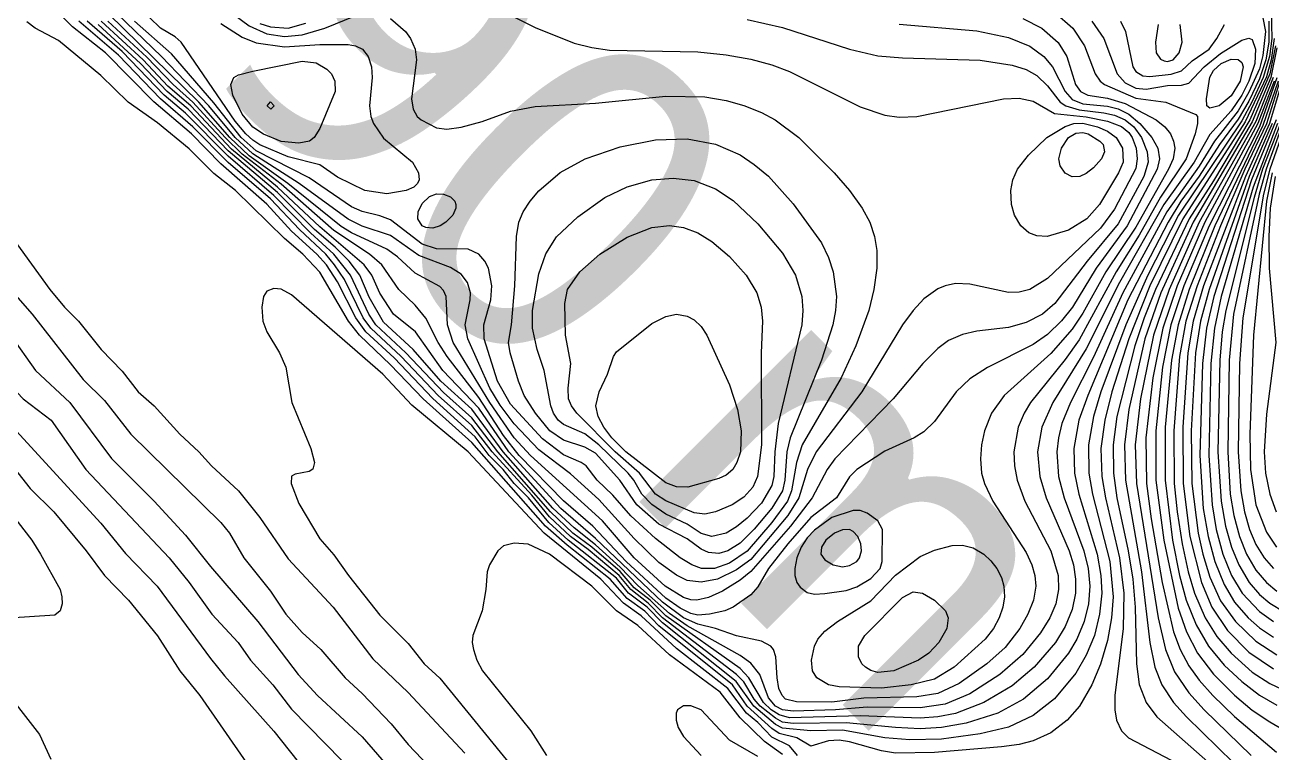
# Model space of a CAD drawing. Extents: x 474277 to 475042, y 254928 to 255625.
# Drawn here: x 474866.31 to 474893.38, y 255379.28 to 255395.08 of the extents above; entities that cross this region are included whole.
import ezdxf

# ---------------------------------------------------------------- set-up
doc = ezdxf.new("R2010")
doc.units = 0
doc.header["$MEASUREMENT"] = 0
doc.layers.add('BaseMapV2_DTM_export_MonNov09090547073261 — entities', color=1, linetype='CONTINUOUS')
doc.styles.get("Standard").update_dxf_attribs({"font": 'romans.shx'})

msp = doc.modelspace()

# ---------------------------------------------------------------- linework, layer by layer
at = {"layer": 'BaseMapV2_DTM_export_MonNov09090547073261 — entities', "color": 15, "linetype": 'Continuous', "true_color": 0xb7484b}
for points in [[(474893.316, 255395.17, 88.5), (474893.315, 255394.71, 88.5), (474893.247, 255394.327, 88.5), (474893.107, 255393.918, 88.5), (474892.877, 255393.433, 88.5), (474892.647, 255393.04, 88.5), (474892.239, 255392.486, 88.5), (474891.803, 255391.8, 88.5), (474891.399, 255391.26, 88.5), (474891.124, 255390.8, 88.5), (474890.254, 255389.113, 88.5), (474889.381, 255387.042, 88.5), (474889.19, 255386.506, 88.5), (474889.076, 255385.892, 88.5), (474889.092, 255385.356, 88.5), (474889.188, 255384.896, 88.5), (474889.585, 255383.592, 88.5), (474889.666, 255383.132, 88.5), (474889.684, 255382.749, 88.5), (474889.639, 255382.289, 88.5), (474889.525, 255381.829, 88.5), (474889.35, 255381.401, 88.5), (474889.12, 255381.014, 88.5), (474888.66, 255380.456, 88.5), (474888.2, 255380.091, 88.5), (474887.663, 255379.842, 88.5), (474887.049, 255379.693, 88.5), (474886.206, 255379.577, 88.5), (474885.516, 255379.562, 88.5), (474884.979, 255379.605, 88.5), (474884.059, 255379.774, 88.5), (474883.369, 255379.76, 88.5), (474882.756, 255379.815, 88.5), (474882.602, 255379.9, 88.5), (474882.134, 255380.295, 88.5), (474881.749, 255380.832, 88.5), (474880.149, 255382.102, 88.5), (474879.816, 255382.442, 88.5), (474879.409, 255382.749, 88.5), (474879.152, 255383.072, 88.5), (474878.1, 255383.899, 88.5), (474877.683, 255384.282, 88.5), (474877.238, 255384.819, 88.5), (474876.928, 255385.126, 88.5), (474876.689, 255385.432, 88.5), (474876.39, 255385.739, 88.5), (474876.085, 255386.14, 88.5), (474875.165, 255386.977, 88.5), (474874.321, 255387.854, 88.5), (474873.712, 255388.423, 88.5), (474873.489, 255388.729, 88.5), (474873.094, 255389.505, 88.5), (474872.852, 255389.88, 88.5), (474872.642, 255390.11, 88.5), (474872.098, 255390.609, 88.5), (474871.561, 255391.193, 88.5), (474870.564, 255392.071, 88.5), (474869.926, 255392.717, 88.5), (474869.107, 255393.418, 88.5), (474868.058, 255394.48, 88.5), (474867.344, 255395.04, 88.5), (474866.451, 255395.937, 88.5)], [(474875.701, 255395.884, 90.25), (474877.388, 255395.028, 90.25), (474878.232, 255394.687, 90.25), (474878.615, 255394.592, 90.25), (474878.998, 255394.539, 90.25), (474880.915, 255394.501, 90.25), (474881.529, 255394.439, 90.25), (474882.066, 255394.34, 90.25), (474882.526, 255394.215, 90.25), (474882.909, 255394.075, 90.25), (474884.442, 255393.31, 90.25), (474884.979, 255393.125, 90.25), (474885.286, 255393.084, 90.25), (474885.669, 255393.099, 90.25), (474887.555, 255393.483, 90.25), (474887.893, 255393.498, 90.25), (474888.2, 255393.43, 90.25), (474888.66, 255393.159, 90.25), (474889.35, 255393.092, 90.25), (474889.81, 255392.998, 90.25), (474890.117, 255392.879, 90.25), (474890.27, 255392.75, 90.25), (474890.347, 255392.64, 90.25), (474890.431, 255392.41, 90.25), (474890.458, 255392.18, 90.25), (474890.423, 255391.965, 90.25), (474889.963, 255391.083, 90.25), (474889.656, 255390.673, 90.25), (474888.506, 255389.577, 90.25), (474888.123, 255389.343, 90.25), (474887.893, 255389.285, 90.25), (474887.663, 255389.277, 90.25), (474886.819, 255389.456, 90.25), (474886.513, 255389.469, 90.25), (474886.283, 255389.423, 90.25), (474886.129, 255389.357, 90.25), (474885.823, 255389.136, 90.25), (474885.593, 255388.888, 90.25), (474885.36, 255388.576, 90.25), (474884.477, 255387.119, 90.25), (474883.486, 255385.816, 90.25), (474883.294, 255385.432, 90.25), (474883.106, 255384.819, 90.25), (474882.871, 255384.435, 90.25), (474882.066, 255383.481, 90.25), (474881.759, 255383.253, 90.25), (474881.346, 255383.055, 90.25)], [(474859.75, 255395.477, 88.75), (474860.38, 255394.633, 88.75), (474860.826, 255394.218, 88.75), (474861.199, 255393.79, 88.75), (474861.593, 255393.398, 88.75), (474862.013, 255393.023, 88.75), (474862.65, 255392.256, 88.75), (474863.127, 255391.829, 88.75), (474863.663, 255391.127, 88.75), (474864.507, 255390.247, 88.75), (474865.273, 255389.19, 88.75), (474865.994, 255388.346, 88.75), (474866.538, 255387.579, 88.75), (474867.282, 255386.889, 88.75), (474868.187, 255385.669, 88.75), (474869.116, 255384.742, 88.75), (474869.797, 255384.009, 88.75), (474870.334, 255383.325, 88.75), (474871.366, 255382.135, 88.75), (474872.237, 255380.985, 88.75), (474872.663, 255380.525, 88.75), (474873.631, 255379.632, 88.75), (474874.628, 255378.48, 88.75)], [(474870.617, 255395.477, 90.5), (474871.178, 255395.068, 90.5), (474871.561, 255394.893, 90.5), (474871.944, 255394.831, 90.5), (474872.328, 255394.869, 90.5), (474872.822, 255395.017, 90.5), (474873.478, 255395.279, 90.5)], [(474857.381, 255395.247, 89.5), (474858.984, 255393.713, 89.5), (474859.802, 255392.793, 89.5), (474860.937, 255391.413, 89.5), (474861.976, 255390.433, 89.5), (474863.203, 255389.002, 89.5), (474863.843, 255388.116, 89.5), (474864.241, 255387.656, 89.5), (474864.813, 255386.89, 89.5), (474865.916, 255385.662, 89.5), (474866.424, 255385.018, 89.5), (474866.937, 255384.512, 89.5), (474867.639, 255383.669, 89.5), (474868.034, 255383.131, 89.5), (474868.556, 255382.595, 89.5), (474869.184, 255381.819, 89.5), (474869.672, 255381.062, 89.5), (474870.105, 255380.525, 89.5), (474871.12, 255379.068, 89.5)], [(474858.066, 255395.339, 89.25), (474858.526, 255394.869, 89.25), (474859.729, 255393.79, 89.25), (474861.077, 255392.026, 89.25), (474861.693, 255391.413, 89.25), (474862.131, 255391.03, 89.25), (474862.743, 255390.306, 89.25), (474863.281, 255389.726, 89.25), (474864.353, 255388.32, 89.25), (474864.89, 255387.743, 89.25), (474865.475, 255386.966, 89.25), (474867.957, 255384.266, 89.25), (474868.494, 255383.606, 89.25), (474869.181, 255382.902, 89.25), (474870.334, 255381.329, 89.25), (474870.641, 255380.954, 89.25), (474871.714, 255379.751, 89.25), (474872.404, 255378.875, 89.25)], [(474859.016, 255395.247, 89), (474859.34, 255394.863, 89), (474860.213, 255394, 89), (474861.376, 255392.717, 89), (474862.019, 255391.95, 89), (474862.743, 255391.294, 89), (474863.45, 255390.416, 89), (474864.123, 255389.791, 89), (474864.354, 255389.496, 89), (474864.871, 255388.653, 89), (474865.35, 255388.066, 89), (474865.758, 255387.503, 89), (474866.272, 255386.966, 89), (474866.88, 255386.506, 89), (474867.633, 255385.432, 89), (474869.441, 255383.515, 89), (474869.875, 255382.979, 89), (474870.364, 255382.289, 89), (474870.936, 255381.675, 89), (474871.208, 255381.292, 89), (474871.692, 255380.755, 89), (474872.098, 255380.228, 89), (474873.554, 255378.741, 89)], [(474893.367, 255395.4, 88.25), (474893.378, 255394.787, 88.25), (474893.328, 255394.403, 88.25), (474893.191, 255393.943, 88.25), (474892.954, 255393.42, 88.25), (474892.724, 255393.003, 88.25), (474891.35, 255390.953, 88.25), (474890.686, 255389.649, 88.25), (474890.205, 255388.576, 88.25), (474889.667, 255387.119, 88.25), (474889.503, 255386.582, 88.25), (474889.397, 255385.969, 88.25), (474889.404, 255385.356, 88.25), (474889.484, 255384.896, 88.25), (474889.859, 255383.439, 88.25), (474889.932, 255382.672, 88.25), (474889.9, 255382.212, 88.25), (474889.81, 255381.722, 88.25), (474889.656, 255381.209, 88.25), (474889.471, 255380.755, 88.25), (474889.204, 255380.295, 88.25), (474888.934, 255379.988, 88.25), (474888.583, 255379.717, 88.25), (474888.2, 255379.541, 88.25), (474887.893, 255379.463, 88.25), (474887.51, 255379.413, 88.25), (474886.053, 255379.288, 88.25), (474885.209, 255379.274, 88.25), (474884.903, 255379.324, 88.25), (474884.212, 255379.52, 88.25), (474883.982, 255379.555, 88.25), (474883.752, 255379.539, 88.25), (474883.369, 255379.425, 88.25), (474883.067, 255379.605, 88.25), (474882.679, 255379.703, 88.25), (474882.526, 255379.807, 88.25), (474881.99, 255380.295, 88.25), (474881.67, 255380.755, 88.25), (474880.072, 255382.041, 88.25), (474879.765, 255382.358, 88.25), (474879.382, 255382.635, 88.25), (474879.015, 255383.055, 88.25), (474878.078, 255383.79, 88.25), (474877.609, 255384.205, 88.25), (474876.008, 255386.021, 88.25), (474874.954, 255386.966, 88.25), (474874.245, 255387.706, 88.25), (474873.572, 255388.346, 88.25), (474873.335, 255388.653, 88.25), (474872.711, 255389.715, 88.25), (474872.343, 255390.11, 88.25), (474871.944, 255390.447, 88.25), (474870.879, 255391.49, 88.25), (474870.411, 255391.858, 88.25), (474869.874, 255392.392, 88.25), (474869.184, 255392.961, 88.25), (474868.551, 255393.407, 88.25), (474867.957, 255393.988, 88.25), (474867.037, 255394.75, 88.25), (474866.53, 255395.017, 88.25), (474866.347, 255395.154, 88.25)], [(474893.184, 255395.236, 88.75), (474893.241, 255394.94, 88.75), (474893.184, 255394.424, 88.75), (474893.107, 255394.134, 88.75), (474892.877, 255393.622, 88.75), (474892.647, 255393.217, 88.75), (474892.136, 255392.563, 88.75), (474891.803, 255392.015, 88.75), (474891.101, 255391.03, 88.75), (474890.145, 255389.266, 88.75), (474889.503, 255387.873, 88.75), (474889.004, 255386.889, 88.75), (474888.821, 255386.429, 88.75), (474888.747, 255386.122, 88.75), (474888.712, 255385.816, 88.75), (474888.749, 255385.279, 88.75), (474888.871, 255384.819, 88.75), (474889.299, 255383.669, 88.75), (474889.389, 255383.285, 88.75), (474889.426, 255382.902, 88.75), (474889.399, 255382.519, 88.75), (474889.304, 255382.135, 88.75), (474889.142, 255381.752, 88.75), (474888.961, 255381.445, 88.75), (474888.506, 255380.888, 88.75), (474887.989, 255380.448, 88.75), (474887.433, 255380.146, 88.75), (474886.743, 255379.923, 88.75), (474886.206, 255379.829, 88.75), (474885.746, 255379.806, 88.75), (474885.209, 255379.828, 88.75), (474884.136, 255379.932, 88.75), (474882.986, 255379.916, 88.75), (474882.756, 255379.946, 88.75), (474882.602, 255380.033, 88.75), (474882.272, 255380.295, 88.75), (474882.142, 255380.448, 88.75), (474881.912, 255380.82, 88.75), (474881.759, 255380.98, 88.75), (474880.153, 255382.212, 88.75), (474879.842, 255382.53, 88.75), (474879.459, 255382.825, 88.75), (474879.211, 255383.132, 88.75), (474878.538, 255383.696, 88.75), (474878.15, 255383.975, 88.75), (474877.695, 255384.406, 88.75), (474877.312, 255384.877, 88.75), (474876.454, 255385.816, 88.75), (474876.008, 255386.387, 88.75), (474875.281, 255387.042, 88.75), (474874.474, 255387.886, 88.75), (474873.816, 255388.499, 88.75), (474873.652, 255388.729, 88.75), (474873.248, 255389.557, 88.75), (474873.032, 255389.88, 88.75), (474872.838, 255390.11, 88.75), (474872.266, 255390.646, 88.75), (474871.638, 255391.308, 88.75), (474870.717, 255392.101, 88.75), (474869.951, 255392.875, 88.75), (474869.249, 255393.483, 88.75), (474868.34, 255394.427, 88.75), (474867.477, 255395.17, 88.75)], [(474889.473, 255395.17, 89), (474889.733, 255394.787, 89), (474890.022, 255394.02, 89), (474890.193, 255393.829, 89), (474890.423, 255393.713, 89), (474890.653, 255393.691, 89), (474891.113, 255393.773, 89), (474891.42, 255393.775, 89), (474891.573, 255393.82, 89), (474891.908, 255394.173, 89), (474892.263, 255394.464, 89), (474892.724, 255394.751, 89), (474892.877, 255394.799, 89), (474892.954, 255394.768, 89), (474893.026, 255394.557, 89), (474893.011, 255394.25, 89), (474892.877, 255393.867, 89), (474892.724, 255393.561, 89), (474892.493, 255393.221, 89), (474892.033, 255392.709, 89), (474891.689, 255392.103, 89), (474891.033, 255391.183, 89), (474890.073, 255389.496, 89), (474889.35, 255388.051, 89), (474888.624, 255386.889, 89), (474888.388, 255386.352, 89), (474888.294, 255385.816, 89), (474888.338, 255385.279, 89), (474888.478, 255384.819, 89), (474888.979, 255383.669, 89), (474889.069, 255383.362, 89), (474889.118, 255383.055, 89), (474889.116, 255382.749, 89), (474889.043, 255382.391, 89), (474888.89, 255382.022, 89), (474888.679, 255381.675, 89), (474888.22, 255381.138, 89), (474887.74, 255380.738, 89), (474887.122, 255380.372, 89), (474886.513, 255380.139, 89), (474886.129, 255380.061, 89), (474885.746, 255380.036, 89), (474884.442, 255380.088, 89), (474882.909, 255380.044, 89), (474882.679, 255380.108, 89), (474882.507, 255380.218, 89), (474882.343, 255380.372, 89), (474882.023, 255380.908, 89), (474881.836, 255381.112, 89), (474880.225, 255382.259, 89), (474879.879, 255382.595, 89), (474879.535, 255382.867, 89), (474879.229, 255383.217, 89), (474878.615, 255383.747, 89), (474878.204, 255384.052, 89), (474877.721, 255384.512, 89), (474876.573, 255385.816, 89), (474876.008, 255386.555, 89), (474875.395, 255387.104, 89), (474874.58, 255387.963, 89), (474873.924, 255388.576, 89), (474873.772, 255388.806, 89), (474873.376, 255389.649, 89), (474873.011, 255390.11, 89), (474872.511, 255390.57, 89), (474871.714, 255391.383, 89), (474870.717, 255392.234, 89), (474869.797, 255393.166, 89), (474869.33, 255393.56, 89), (474868.417, 255394.506, 89), (474867.663, 255395.17, 89)], [(474888.66, 255395.365, 89.25), (474889.057, 255395.017, 89.25), (474889.308, 255394.633, 89.25), (474889.542, 255394.02, 89.25), (474889.65, 255393.867, 89.25), (474889.744, 255393.79, 89.25), (474890.423, 255393.492, 89.25), (474891.075, 255393.407, 89.25), (474891.727, 255393.142, 89.25), (474891.767, 255393.1, 89.25), (474891.765, 255392.947, 89.25), (474891.712, 255392.717, 89.25), (474891.516, 255392.18, 89.25), (474890.96, 255391.346, 89.25), (474890.5, 255390.518, 89.25), (474889.999, 255389.726, 89.25), (474889.196, 255388.251, 89.25), (474888.89, 255387.819, 89.25), (474888.136, 255386.889, 89.25), (474887.999, 255386.659, 89.25), (474887.87, 255386.352, 89.25), (474887.776, 255385.816, 89.25), (474887.789, 255385.509, 89.25), (474887.848, 255385.202, 89.25), (474888.019, 255384.742, 89.25), (474888.58, 255383.669, 89.25), (474888.738, 255383.132, 89.25), (474888.746, 255382.825, 89.25), (474888.686, 255382.519, 89.25), (474888.556, 255382.212, 89.25), (474888.353, 255381.884, 89.25), (474887.97, 255381.417, 89.25), (474887.474, 255380.985, 89.25), (474886.819, 255380.565, 89.25), (474886.283, 255380.339, 89.25), (474885.746, 255380.261, 89.25), (474884.596, 255380.275, 89.25), (474883.906, 255380.213, 89.25), (474882.986, 255380.184, 89.25), (474882.756, 255380.213, 89.25), (474882.602, 255380.295, 89.25), (474882.449, 255380.477, 89.25), (474882.26, 255380.985, 89.25), (474882.066, 255381.231, 89.25), (474881.836, 255381.397, 89.25), (474880.685, 255382.041, 89.25), (474880.302, 255382.307, 89.25), (474879.612, 255382.913, 89.25), (474879.229, 255383.314, 89.25), (474878.692, 255383.798, 89.25), (474878.232, 255384.164, 89.25), (474877.772, 255384.597, 89.25), (474876.691, 255385.816, 89.25), (474876.008, 255386.746, 89.25), (474875.336, 255387.349, 89.25), (474874.739, 255388.039, 89.25), (474874.091, 255388.635, 89.25), (474873.785, 255389.175, 89.25), (474873.582, 255389.649, 89.25), (474873.345, 255389.956, 89.25), (474873.041, 255390.263, 89.25), (474872.595, 255390.646, 89.25), (474871.791, 255391.444, 89.25), (474870.717, 255392.352, 89.25), (474869.852, 255393.253, 89.25), (474869.396, 255393.637, 89.25), (474868.819, 255394.25, 89.25), (474867.898, 255395.093, 89.25)], [(474887.97, 255395.228, 89.5), (474888.384, 255395.017, 89.5), (474888.736, 255394.706, 89.5), (474888.929, 255394.403, 89.5), (474889.114, 255393.79, 89.5), (474889.222, 255393.637, 89.5), (474889.386, 255393.56, 89.5), (474889.81, 255393.496, 89.5), (474890.193, 255393.379, 89.5), (474890.87, 255393.023, 89.5), (474891.057, 255392.87, 89.5), (474891.178, 255392.717, 89.5), (474891.246, 255392.563, 89.5), (474891.269, 255392.41, 89.5), (474891.233, 255392.18, 89.5), (474891.133, 255391.95, 89.5), (474890.423, 255390.697, 89.5), (474889.774, 255389.726, 89.5), (474889.273, 255388.827, 89.5), (474889.043, 255388.481, 89.5), (474888.583, 255387.949, 89.5), (474887.564, 255387.042, 89.5), (474887.294, 255386.659, 89.5), (474887.14, 255386.276, 89.5), (474887.073, 255385.969, 89.5), (474887.051, 255385.662, 89.5), (474887.076, 255385.356, 89.5), (474887.137, 255385.126, 89.5), (474887.322, 255384.742, 89.5), (474888.046, 255383.634, 89.5), (474888.17, 255383.362, 89.5), (474888.233, 255383.132, 89.5), (474888.252, 255382.902, 89.5), (474888.206, 255382.595, 89.5), (474888.083, 255382.289, 89.5), (474887.907, 255381.982, 89.5), (474887.586, 255381.572, 89.5), (474887.19, 255381.215, 89.5), (474886.589, 255380.784, 89.5), (474886.129, 255380.573, 89.5), (474885.669, 255380.496, 89.5), (474884.519, 255380.468, 89.5), (474883.829, 255380.383, 89.5), (474883.062, 255380.389, 89.5), (474882.822, 255380.448, 89.5), (474882.746, 255380.525, 89.5), (474882.677, 255380.678, 89.5), (474882.636, 255380.908, 89.5), (474882.611, 255381.368, 89.5), (474882.561, 255381.522, 89.5), (474882.501, 255381.598, 89.5), (474882.296, 255381.706, 89.5), (474881.759, 255381.821, 89.5), (474881.299, 255381.984, 89.5), (474880.915, 255382.072, 89.5), (474880.608, 255382.212, 89.5), (474880.149, 255382.554, 89.5), (474878.692, 255383.937, 89.5), (474877.941, 255384.589, 89.5), (474876.816, 255385.816, 89.5), (474876.161, 255386.768, 89.5), (474875.383, 255387.579, 89.5), (474874.791, 255388.423, 89.5), (474874.313, 255388.806, 89.5), (474874.015, 255389.262, 89.5), (474873.838, 255389.649, 89.5), (474873.675, 255389.88, 89.5), (474872.711, 255390.7, 89.5), (474871.792, 255391.566, 89.5), (474870.794, 255392.389, 89.5), (474869.907, 255393.33, 89.5), (474869.414, 255393.755, 89.5), (474868.877, 255394.325, 89.5), (474867.966, 255395.17, 89.5)], [(474881.171, 255382.289, 89.75), (474880.915, 255382.272, 89.75), (474880.762, 255382.304, 89.75), (474880.532, 255382.423, 89.75), (474880.225, 255382.637, 89.75), (474879.361, 255383.439, 89.75), (474878.639, 255384.205, 89.75), (474878.002, 255384.755, 89.75), (474877.039, 255385.739, 89.75), (474876.698, 255386.171, 89.75), (474876.161, 255386.999, 89.75), (474875.475, 255387.886, 89.75), (474875.281, 255388.193, 89.75), (474875.011, 255388.717, 89.75), (474874.781, 255389, 89.75), (474874.427, 255389.343, 89.75), (474874.057, 255389.88, 89.75), (474873.789, 255390.11, 89.75), (474873.018, 255390.619, 89.75), (474871.868, 255391.625, 89.75), (474871.024, 255392.28, 89.75), (474870.652, 255392.64, 89.75), (474869.956, 255393.407, 89.75), (474869.523, 255393.79, 89.75), (474868.954, 255394.382, 89.75), (474868.109, 255395.17, 89.75)], [(474880.898, 255382.595, 90), (474880.762, 255382.602, 90), (474880.609, 255382.651, 90), (474880.207, 255382.902, 90), (474879.531, 255383.515, 90), (474878.845, 255384.322, 90), (474877.285, 255385.739, 90), (474876.928, 255386.121, 90), (474876.4, 255386.889, 90), (474875.607, 255388.193, 90), (474875.483, 255388.576, 90), (474875.456, 255389.189, 90), (474875.395, 255389.322, 90), (474875.318, 255389.407, 90), (474874.781, 255389.693, 90), (474874.398, 255390.052, 90), (474874.168, 255390.22, 90), (474873.401, 255390.574, 90), (474873.171, 255390.709, 90), (474872.014, 255391.643, 90), (474871.178, 255392.243, 90), (474870.76, 255392.64, 90), (474870.086, 255393.407, 90), (474868.123, 255395.324, 90)], [(474881.346, 255383.055, 90.25), (474880.992, 255382.985, 90.25), (474880.685, 255383.025, 90.25), (474880.455, 255383.142, 90.25), (474880.072, 255383.416, 90.25), (474879.535, 255383.932, 90.25), (474878.768, 255384.784, 90.25), (474878.155, 255385.339, 90.25), (474877.465, 255385.863, 90.25), (474876.928, 255386.421, 90.25), (474876.622, 255386.827, 90.25), (474876.404, 255387.196, 90.25), (474875.921, 255388.269, 90.25), (474875.863, 255388.576, 90.25), (474875.973, 255389.113, 90.25), (474875.978, 255389.266, 90.25), (474875.914, 255389.496, 90.25), (474875.778, 255389.673, 90.25), (474875.548, 255389.818, 90.25), (474874.858, 255390.078, 90.25), (474874.245, 255390.513, 90.25), (474873.631, 255390.717, 90.25), (474873.324, 255390.871, 90.25), (474872.26, 255391.643, 90.25), (474871.254, 255392.283, 90.25), (474870.874, 255392.64, 90.25), (474870.3, 255393.33, 90.25), (474869.274, 255394.403, 90.25), (474868.308, 255395.324, 90.25)], [(474881.276, 255383.285, 90.5), (474880.999, 255383.285, 90.5), (474880.783, 255383.362, 90.5), (474880.534, 255383.515, 90.5), (474879.995, 255383.933, 90.5), (474879.459, 255384.43, 90.5), (474879.075, 255384.879, 90.5), (474878.732, 255385.202, 90.5), (474878.492, 255385.509, 90.5), (474878.383, 255385.586, 90.5), (474878.002, 255385.754, 90.5), (474877.542, 255386.097, 90.5), (474876.852, 255386.854, 90.5), (474876.568, 255387.349, 90.5), (474876.277, 255388.269, 90.5), (474876.27, 255388.576, 90.5), (474876.42, 255389.113, 90.5), (474876.445, 255389.419, 90.5), (474876.371, 255389.803, 90.5), (474876.293, 255389.956, 90.5), (474876.161, 255390.105, 90.5), (474875.931, 255390.213, 90.5), (474875.241, 255390.227, 90.5), (474874.935, 255390.322, 90.5), (474874.245, 255390.854, 90.5), (474874.015, 255390.942, 90.5), (474873.631, 255391.033, 90.5), (474873.401, 255391.134, 90.5), (474872.481, 255391.768, 90.5), (474871.331, 255392.351, 90.5), (474871.003, 255392.64, 90.5), (474870.411, 255393.395, 90.5), (474869.491, 255394.459, 90.5), (474868.689, 255395.17, 90.5)], [(474874.587, 255391.49, 90.75), (474874.168, 255391.415, 90.75), (474873.686, 255391.49, 90.75), (474873.094, 255391.778, 90.75), (474872.711, 255392.044, 90.75), (474872.021, 255392.219, 90.75), (474871.408, 255392.484, 90.75), (474871.254, 255392.582, 90.75), (474871.101, 255392.72, 90.75), (474870.871, 255392.998, 90.75), (474869.697, 255394.71, 90.75), (474869.567, 255394.826, 90.75), (474869.251, 255395.017, 90.75), (474869.016, 255395.247, 90.75)], [(474874.245, 255395.221, 90.5), (474874.569, 255394.94, 90.5), (474874.678, 255394.787, 90.5), (474874.781, 255394.557, 90.5), (474874.808, 255394.327, 90.5), (474874.703, 255393.483, 90.5), (474874.735, 255393.253, 90.5), (474874.825, 255393.1, 90.5), (474874.907, 255393.023, 90.5), (474875.241, 255392.848, 90.5), (474875.471, 255392.819, 90.5), (474875.778, 255392.862, 90.5), (474876.238, 255392.991, 90.5), (474876.852, 255393.216, 90.5), (474877.388, 255393.313, 90.5), (474878.692, 255393.387, 90.5), (474880.225, 255393.539, 90.5), (474881.069, 255393.521, 90.5), (474881.529, 255393.445, 90.5), (474881.912, 255393.338, 90.5), (474882.296, 255393.184, 90.5), (474882.598, 255393.023, 90.5), (474883.109, 255392.64, 90.5), (474883.876, 255391.873, 90.5), (474884.206, 255391.49, 90.5), (474884.484, 255391.106, 90.5), (474884.652, 255390.8, 90.5), (474884.755, 255390.493, 90.5), (474884.802, 255390.186, 90.5), (474884.8, 255389.803, 90.5), (474884.74, 255389.343, 90.5), (474884.629, 255388.883, 90.5), (474884.344, 255388.116, 90.5), (474884.032, 255387.426, 90.5), (474883.179, 255385.969, 90.5), (474883.062, 255385.586, 90.5), (474882.953, 255384.972, 90.5), (474882.862, 255384.742, 90.5), (474882.526, 255384.28, 90.5), (474881.989, 255383.657, 90.5), (474881.605, 255383.396, 90.5), (474881.276, 255383.285, 90.5)], [(474881.989, 255395.202, 90), (474882.756, 255395.031, 90), (474884.212, 255394.558, 90), (474884.826, 255394.416, 90), (474885.363, 255394.368, 90), (474887.049, 255394.317, 90), (474887.74, 255394.211, 90), (474888.046, 255394.119, 90), (474888.276, 255393.986, 90), (474888.506, 255393.762, 90), (474888.786, 255393.407, 90), (474888.903, 255393.33, 90), (474889.196, 255393.244, 90), (474889.733, 255393.18, 90), (474889.963, 255393.125, 90), (474890.193, 255393.023, 90), (474890.383, 255392.87, 90), (474890.549, 255392.64, 90), (474890.673, 255392.333, 90), (474890.691, 255392.103, 90), (474890.601, 255391.796, 90), (474890.04, 255390.769, 90), (474889.367, 255389.956, 90), (474888.67, 255389.036, 90), (474888.402, 255388.806, 90), (474888.046, 255388.621, 90), (474887.663, 255388.514, 90), (474886.973, 255388.434, 90), (474886.666, 255388.367, 90), (474886.359, 255388.23, 90), (474886.129, 255388.062, 90), (474885.798, 255387.733, 90), (474885.16, 255386.966, 90), (474883.892, 255385.662, 90), (474883.723, 255385.432, 90), (474883.398, 255384.819, 90), (474882.932, 255384.205, 90), (474882.066, 255383.221, 90), (474881.836, 255383.031, 90), (474881.452, 255382.792, 90), (474881.145, 255382.653, 90), (474880.898, 255382.595, 90)], [(474890.09, 255395.17, 88.75), (474890.201, 255394.94, 88.75), (474890.361, 255394.173, 88.75), (474890.423, 255394.076, 88.75), (474890.577, 255393.98, 88.75), (474890.73, 255393.965, 88.75), (474891.19, 255394.016, 88.75), (474891.42, 255394.09, 88.75), (474891.65, 255394.308, 88.75), (474892.015, 255394.557, 88.75), (474892.187, 255394.787, 88.75), (474892.351, 255395.093, 88.75)], [(474870.564, 255395.117, 90.75), (474871.024, 255394.821, 90.75), (474871.331, 255394.695, 90.75), (474871.944, 255394.606, 90.75), (474872.711, 255394.663, 90.75), (474873.324, 255394.657, 90.75), (474873.486, 255394.633, 90.75), (474873.639, 255394.557, 90.75), (474873.762, 255394.403, 90.75), (474873.833, 255394.173, 90.75), (474873.845, 255393.943, 90.75), (474873.788, 255393.33, 90.75), (474873.817, 255393.1, 90.75), (474873.872, 255392.947, 90.75), (474874.091, 255392.629, 90.75), (474874.719, 255392.103, 90.75), (474874.855, 255391.873, 90.75), (474874.865, 255391.72, 90.75), (474874.833, 255391.643, 90.75), (474874.753, 255391.566, 90.75), (474874.587, 255391.49, 90.75)], [(474871.408, 255395.119, 90.25), (474871.638, 255395.042, 90.25), (474872.021, 255395.018, 90.25), (474872.404, 255395.122, 90.25)], [(474885.286, 255395.1, 89.75), (474886.973, 255394.955, 89.75), (474887.663, 255394.815, 89.75), (474888.123, 255394.622, 89.75), (474888.43, 255394.402, 89.75), (474888.615, 255394.173, 89.75), (474888.89, 255393.636, 89.75), (474889.043, 255393.465, 89.75), (474889.273, 255393.372, 89.75), (474889.81, 255393.32, 89.75), (474890.04, 255393.262, 89.75), (474890.27, 255393.144, 89.75), (474890.513, 255392.947, 89.75), (474890.77, 255392.64, 89.75), (474890.902, 255392.41, 89.75), (474890.939, 255392.18, 89.75), (474890.89, 255391.95, 89.75), (474890.239, 255390.723, 89.75), (474889.565, 255389.803, 89.75), (474889.047, 255388.959, 89.75), (474888.813, 255388.664, 89.75), (474888.506, 255388.366, 89.75), (474888.2, 255388.148, 89.75), (474887.203, 255387.65, 89.75), (474886.819, 255387.402, 89.75), (474886.522, 255387.119, 89.75), (474886.053, 255386.477, 89.75), (474885.823, 255386.249, 89.75), (474885.613, 255386.122, 89.75), (474884.979, 255385.831, 89.75), (474884.367, 255385.432, 89.75), (474884.212, 255385.271, 89.75), (474883.924, 255384.819, 89.75), (474883.369, 255384.391, 89.75), (474882.867, 255383.822, 89.75), (474882.454, 255383.285, 89.75), (474882.219, 255382.887, 89.75), (474882.066, 255382.715, 89.75), (474881.681, 255382.442, 89.75), (474881.5, 255382.365, 89.75), (474881.171, 255382.289, 89.75)], [(474890.909, 255395.093, 88.5), (474890.853, 255394.71, 88.5), (474890.87, 255394.48, 88.5), (474890.96, 255394.345, 88.5), (474891.037, 255394.304, 88.5), (474891.113, 255394.292, 88.5), (474891.233, 255394.327, 88.5), (474891.364, 255394.48, 88.5), (474891.431, 255394.71, 88.5), (474891.387, 255395.093, 88.5)], [(474893.425, 255394.787, 88), (474893.364, 255394.327, 88), (474893.26, 255393.96, 88), (474892.8, 255392.983, 88), (474891.445, 255390.876, 88), (474890.732, 255389.419, 88), (474890.274, 255388.269, 88), (474889.908, 255387.119, 88), (474889.749, 255386.506, 88), (474889.668, 255385.892, 88), (474889.687, 255385.279, 88), (474889.764, 255384.819, 88), (474890.072, 255383.515, 88), (474890.166, 255382.749, 88), (474890.148, 255381.982, 88), (474889.972, 255380.525, 88), (474889.971, 255380.218, 88), (474890.006, 255379.988, 88), (474890.114, 255379.758, 88), (474890.268, 255379.605, 88), (474891.19, 255379.12, 88)], [(474893.456, 255394.633, 87.75), (474893.336, 255394.02, 87.75), (474892.902, 255393.023, 87.75), (474892.11, 255391.698, 87.75), (474891.582, 255390.876, 87.75), (474890.853, 255389.343, 87.75), (474890.606, 255388.729, 87.75), (474890.405, 255388.116, 87.75), (474890.014, 255386.582, 87.75), (474889.936, 255385.969, 87.75), (474889.941, 255385.356, 87.75), (474890.015, 255384.819, 87.75), (474890.259, 255383.669, 87.75), (474890.359, 255383.055, 87.75), (474890.409, 255382.442, 87.75), (474890.437, 255381.215, 87.75), (474890.5, 255380.766, 87.75), (474890.653, 255380.372, 87.75), (474890.878, 255380.065, 87.75), (474892.11, 255378.98, 87.75)], [(474893.49, 255394.587, 87.5), (474893.358, 255393.943, 87.5), (474892.954, 255392.978, 87.5), (474891.673, 255390.8, 87.5), (474890.971, 255389.266, 87.5), (474890.624, 255388.269, 87.5), (474890.272, 255386.736, 87.5), (474890.182, 255385.969, 87.5), (474890.199, 255385.202, 87.5), (474890.55, 255383.209, 87.5), (474890.727, 255381.675, 87.5), (474890.835, 255381.138, 87.5), (474890.989, 255380.755, 87.5), (474891.243, 255380.372, 87.5), (474891.523, 255380.065, 87.5), (474892.548, 255379.068, 87.5)], [(474872.488, 255392.563, 91), (474872.251, 255392.517, 91), (474871.868, 255392.556, 91), (474871.484, 255392.712, 91), (474871.254, 255392.866, 91), (474871.024, 255393.145, 91), (474870.823, 255393.56, 91), (474870.776, 255393.79, 91), (474870.841, 255393.943, 91), (474870.947, 255394.002, 91), (474871.254, 255394.084, 91), (474872.328, 255394.297, 91), (474872.634, 255394.261, 91), (474872.864, 255394.122, 91), (474872.961, 255394.02, 91), (474873.037, 255393.867, 91), (474873.04, 255393.637, 91), (474872.711, 255392.834, 91), (474872.584, 255392.64, 91), (474872.488, 255392.563, 91)], [(474892.233, 255393.33, 89.25), (474892.033, 255393.281, 89.25), (474891.966, 255393.33, 89.25), (474891.96, 255393.483, 89.25), (474892.033, 255393.953, 89.25), (474892.108, 255394.097, 89.25), (474892.275, 255394.25, 89.25), (474892.493, 255394.339, 89.25), (474892.647, 255394.333, 89.25), (474892.724, 255394.272, 89.25), (474892.756, 255394.173, 89.25), (474892.687, 255393.867, 89.25), (474892.493, 255393.543, 89.25), (474892.233, 255393.33, 89.25)], [(474893.405, 255393.943, 87.25), (474893.03, 255392.99, 87.25), (474891.801, 255390.8, 87.25), (474891.151, 255389.343, 87.25), (474890.81, 255388.346, 87.25), (474890.525, 255386.966, 87.25), (474890.414, 255385.969, 87.25), (474890.437, 255385.126, 87.25), (474890.913, 255382.212, 87.25), (474891.068, 255381.522, 87.25), (474891.267, 255381.04, 87.25), (474891.573, 255380.586, 87.25), (474891.907, 255380.218, 87.25), (474892.927, 255379.222, 87.25)], [(474893.426, 255393.867, 87), (474893.076, 255392.947, 87), (474891.927, 255390.8, 87), (474891.326, 255389.419, 87), (474891.011, 255388.499, 87), (474890.792, 255387.426, 87), (474890.644, 255386.122, 87), (474890.658, 255385.126, 87), (474890.756, 255384.359, 87), (474890.999, 255382.979, 87), (474891.245, 255381.905, 87), (474891.387, 255381.522, 87), (474891.573, 255381.173, 87), (474891.803, 255380.857, 87), (474892.098, 255380.525, 87), (474892.57, 255380.073, 87), (474893.476, 255379.298, 87)], [(474893.49, 255393.939, 86.75), (474893.107, 255392.87, 86.75), (474892.014, 255390.723, 86.75), (474891.469, 255389.419, 86.75), (474891.187, 255388.576, 86.75), (474891.005, 255387.656, 86.75), (474890.86, 255386.276, 86.75), (474890.86, 255385.202, 86.75), (474891.03, 255383.899, 86.75), (474891.343, 255382.419, 86.75), (474891.522, 255381.905, 86.75), (474891.763, 255381.445, 86.75), (474892.11, 255380.991, 86.75), (474892.57, 255380.532, 86.75), (474892.954, 255380.21, 86.75), (474893.337, 255379.954, 86.75), (474894.18, 255379.464, 86.75)], [(474893.512, 255393.867, 86.5), (474893.184, 255392.899, 86.5), (474892.138, 255390.723, 86.5), (474891.583, 255389.343, 86.5), (474891.341, 255388.576, 86.5), (474891.198, 255387.809, 86.5), (474891.063, 255386.352, 86.5), (474891.061, 255385.202, 86.5), (474891.223, 255383.899, 86.5), (474891.377, 255383.132, 86.5), (474891.52, 255382.595, 86.5), (474891.734, 255382.059, 86.5), (474892, 255381.598, 86.5), (474892.34, 255381.188, 86.5), (474892.724, 255380.829, 86.5), (474893.107, 255380.531, 86.5), (474893.49, 255380.314, 86.5)], [(474893.554, 255393.867, 86.25), (474893.26, 255392.937, 86.25), (474892.79, 255391.95, 86.25), (474892.261, 255390.723, 86.25), (474891.755, 255389.419, 86.25), (474891.514, 255388.653, 86.25), (474891.375, 255387.886, 86.25), (474891.252, 255386.276, 86.25), (474891.26, 255385.126, 86.25), (474891.32, 255384.512, 86.25), (474891.429, 255383.822, 86.25), (474891.564, 255383.209, 86.25), (474891.7, 255382.749, 86.25), (474891.933, 255382.212, 86.25), (474892.187, 255381.804, 86.25), (474892.493, 255381.443, 86.25), (474892.954, 255381.036, 86.25), (474893.337, 255380.786, 86.25), (474893.72, 255380.607, 86.25)], [(474893.578, 255393.79, 86), (474893.324, 255392.947, 86), (474892.804, 255391.796, 86), (474891.898, 255389.419, 86), (474891.671, 255388.653, 86), (474891.552, 255387.963, 86), (474891.443, 255386.352, 86), (474891.451, 255385.126, 86), (474891.595, 255383.975, 86), (474891.849, 255382.979, 86), (474892.077, 255382.442, 86), (474892.417, 255381.935, 86), (474892.877, 255381.469, 86), (474893.414, 255381.106, 86)], [(474871.65, 255393.253, 91.25), (474871.566, 255393.33, 91.25), (474871.638, 255393.412, 91.25), (474871.722, 255393.33, 91.25), (474871.65, 255393.253, 91.25)], [(474893.469, 255393.023, 85.5), (474892.937, 255391.72, 85.5), (474892.122, 255389.189, 85.5), (474891.961, 255388.499, 85.5), (474891.876, 255387.733, 85.5), (474891.816, 255385.739, 85.5), (474891.89, 255384.589, 85.5), (474891.996, 255383.975, 85.5), (474892.14, 255383.439, 85.5), (474892.34, 255382.938, 85.5), (474892.57, 255382.553, 85.5), (474892.865, 255382.212, 85.5), (474893.107, 255381.998, 85.5), (474893.414, 255381.794, 85.5)], [(474893.649, 255393.023, 84.75), (474893.254, 255391.95, 84.75), (474893.105, 255391.413, 84.75), (474892.548, 255388.806, 84.75), (474892.452, 255387.809, 84.75), (474892.421, 255385.816, 84.75), (474892.476, 255384.896, 84.75), (474892.553, 255384.435, 84.75), (474892.677, 255383.975, 84.75), (474892.829, 255383.592, 84.75), (474893.03, 255383.246, 84.75), (474893.26, 255382.983, 84.75), (474893.49, 255382.792, 84.75)], [(474893.712, 255393.023, 84.5), (474893.331, 255391.95, 84.5), (474893.195, 255391.413, 84.5), (474892.746, 255388.729, 84.5), (474892.677, 255387.733, 84.5), (474892.648, 255385.816, 84.5), (474892.702, 255384.972, 84.5), (474892.785, 255384.512, 84.5), (474892.894, 255384.129, 84.5), (474893.03, 255383.805, 84.5), (474893.213, 255383.515, 84.5), (474893.414, 255383.287, 84.5)], [(474888.498, 255390.493, 90.5), (474888.276, 255390.503, 90.5), (474888.104, 255390.57, 90.5), (474887.928, 255390.723, 90.5), (474887.793, 255390.953, 90.5), (474887.727, 255391.183, 90.5), (474887.713, 255391.49, 90.5), (474887.755, 255391.72, 90.5), (474887.855, 255391.95, 90.5), (474888.094, 255392.256, 90.5), (474888.493, 255392.64, 90.5), (474888.89, 255392.882, 90.5), (474889.083, 255392.947, 90.5), (474889.273, 255392.953, 90.5), (474889.59, 255392.87, 90.5), (474889.81, 255392.778, 90.5), (474890.001, 255392.64, 90.5), (474890.138, 255392.41, 90.5), (474890.147, 255392.103, 90.5), (474890.05, 255391.873, 90.5), (474889.634, 255391.183, 90.5), (474889.364, 255390.876, 90.5), (474888.966, 255390.629, 90.5), (474888.498, 255390.493, 90.5)], [(474889.207, 255391.796, 90.75), (474889.043, 255391.789, 90.75), (474888.89, 255391.864, 90.75), (474888.78, 255392.026, 90.75), (474888.755, 255392.18, 90.75), (474888.809, 255392.41, 90.75), (474888.966, 255392.638, 90.75), (474889.12, 255392.733, 90.75), (474889.273, 255392.749, 90.75), (474889.389, 255392.717, 90.75), (474889.647, 255392.563, 90.75), (474889.714, 255392.486, 90.75), (474889.746, 255392.333, 90.75), (474889.679, 255392.18, 90.75), (474889.503, 255391.981, 90.75), (474889.35, 255391.859, 90.75), (474889.207, 255391.796, 90.75)], [(474893.383, 255392.947, 85.75), (474892.884, 255391.796, 85.75), (474892.018, 255389.343, 85.75), (474891.829, 255388.653, 85.75), (474891.723, 255387.963, 85.75), (474891.63, 255386.276, 85.75), (474891.643, 255385.126, 85.75), (474891.779, 255384.052, 85.75), (474891.881, 255383.592, 85.75), (474892.033, 255383.092, 85.75), (474892.263, 255382.585, 85.75), (474892.586, 255382.135, 85.75), (474893.03, 255381.704, 85.75), (474893.49, 255381.411, 85.75)], [(474893.502, 255392.947, 85.25), (474892.97, 255391.566, 85.25), (474892.281, 255389.189, 85.25), (474892.131, 255388.499, 85.25), (474892.057, 255387.733, 85.25), (474892.009, 255385.739, 85.25), (474892.079, 255384.666, 85.25), (474892.171, 255384.129, 85.25), (474892.317, 255383.592, 85.25), (474892.505, 255383.132, 85.25), (474892.735, 255382.749, 85.25), (474893.107, 255382.351, 85.25), (474893.414, 255382.135, 85.25)], [(474893.563, 255392.947, 85), (474893.177, 255391.95, 85), (474892.995, 255391.336, 85), (474892.377, 255388.883, 85), (474892.299, 255388.423, 85), (474892.249, 255387.809, 85), (474892.209, 255385.816, 85), (474892.276, 255384.742, 85), (474892.373, 255384.205, 85), (474892.503, 255383.745, 85), (474892.661, 255383.362, 85), (474892.885, 255382.979, 85), (474893.107, 255382.719, 85), (474893.337, 255382.529, 85), (474893.644, 255382.345, 85)], [(474881.569, 255383.669, 90.75), (474881.375, 255383.609, 90.75), (474881.145, 255383.628, 90.75), (474880.992, 255383.703, 90.75), (474880.685, 255383.931, 90.75), (474880.072, 255384.245, 90.75), (474879.596, 255384.666, 90.75), (474879.222, 255385.202, 90.75), (474878.692, 255385.788, 90.75), (474878.462, 255385.92, 90.75), (474878.002, 255386.067, 90.75), (474877.705, 255386.276, 90.75), (474877.395, 255386.659, 90.75), (474877.15, 255387.042, 90.75), (474877.024, 255387.349, 90.75), (474876.839, 255387.963, 90.75), (474876.804, 255388.193, 90.75), (474876.873, 255388.576, 90.75), (474876.944, 255389.419, 90.75), (474876.983, 255390.493, 90.75), (474877.034, 255390.8, 90.75), (474877.126, 255391.03, 90.75), (474877.274, 255391.26, 90.75), (474877.465, 255391.48, 90.75), (474877.925, 255391.881, 90.75), (474878.471, 255392.18, 90.75), (474879.229, 255392.438, 90.75), (474879.995, 255392.59, 90.75), (474880.685, 255392.611, 90.75), (474881.299, 255392.497, 90.75), (474881.836, 255392.261, 90.75), (474882.142, 255392.055, 90.75), (474882.449, 255391.8, 90.75), (474882.986, 255391.204, 90.75), (474883.599, 255390.352, 90.75), (474883.756, 255390.033, 90.75), (474883.858, 255389.726, 90.75), (474883.926, 255389.189, 90.75), (474883.908, 255388.883, 90.75), (474883.85, 255388.576, 90.75), (474883.605, 255387.809, 90.75), (474882.92, 255386.122, 90.75), (474882.85, 255385.816, 90.75), (474882.803, 255385.202, 90.75), (474882.756, 255384.968, 90.75), (474882.526, 255384.597, 90.75), (474882.142, 255384.14, 90.75), (474881.836, 255383.837, 90.75), (474881.569, 255383.669, 90.75)], [(474881.224, 255383.975, 91), (474880.992, 255384.044, 91), (474880.685, 255384.245, 91), (474880.225, 255384.461, 91), (474879.919, 255384.676, 91), (474879.702, 255384.896, 91), (474879.529, 255385.202, 91), (474879.407, 255385.356, 91), (474878.768, 255385.965, 91), (474878.462, 255386.209, 91), (474878.002, 255386.41, 91), (474877.887, 255386.506, 91), (474877.782, 255386.659, 91), (474877.722, 255386.812, 91), (474877.584, 255387.579, 91), (474877.431, 255388.039, 91), (474877.33, 255388.499, 91), (474877.327, 255388.883, 91), (474877.465, 255389.682, 91), (474877.618, 255390.114, 91), (474877.848, 255390.483, 91), (474878.308, 255390.921, 91), (474878.898, 255391.336, 91), (474879.382, 255391.57, 91), (474879.919, 255391.722, 91), (474880.379, 255391.761, 91), (474880.839, 255391.704, 91), (474881.299, 255391.528, 91), (474881.682, 255391.273, 91), (474882.219, 255390.768, 91), (474882.756, 255390.133, 91), (474883.035, 255389.649, 91), (474883.172, 255389.189, 91), (474883.197, 255388.883, 91), (474883.171, 255388.576, 91), (474882.663, 255386.429, 91), (474882.59, 255385.816, 91), (474882.568, 255385.279, 91), (474882.526, 255385.086, 91), (474882.296, 255384.704, 91), (474881.989, 255384.373, 91), (474881.759, 255384.19, 91), (474881.529, 255384.054, 91), (474881.224, 255383.975, 91)], [(474893.388, 255391.873, 84.25), (474893.262, 255391.26, 84.25), (474892.977, 255388.346, 84.25), (474892.9, 255386.199, 84.25), (474892.913, 255385.432, 84.25), (474893.03, 255384.666, 84.25), (474893.26, 255384.072, 84.25), (474893.482, 255383.745, 84.25)], [(474893.452, 255391.796, 84), (474893.344, 255391.106, 84), (474893.313, 255390.493, 84), (474893.322, 255389.803, 84), (474893.467, 255388.193, 84), (474893.26, 255386.635, 84), (474893.215, 255385.816, 84), (474893.244, 255385.356, 84), (474893.332, 255384.896, 84), (474893.475, 255384.512, 84)], [(474875.326, 255390.723, 90.75), (474875.165, 255390.674, 90.75), (474875.011, 255390.688, 90.75), (474874.935, 255390.723, 90.75), (474874.839, 255390.876, 90.75), (474874.847, 255391.03, 90.75), (474874.935, 255391.209, 90.75), (474875.088, 255391.363, 90.75), (474875.241, 255391.415, 90.75), (474875.395, 255391.411, 90.75), (474875.548, 255391.353, 90.75), (474875.64, 255391.26, 90.75), (474875.664, 255391.183, 90.75), (474875.663, 255391.106, 90.75), (474875.597, 255390.953, 90.75), (474875.448, 255390.8, 90.75), (474875.326, 255390.723, 90.75)], [(474865.81, 255390.778, 88.25), (474866.847, 255389.343, 88.25), (474867.166, 255388.959, 88.25), (474867.474, 255388.653, 88.25), (474867.966, 255388.039, 88.25), (474868.417, 255387.566, 88.25), (474868.765, 255387.119, 88.25), (474869.115, 255386.812, 88.25), (474869.67, 255386.199, 88.25), (474870.085, 255385.816, 88.25), (474870.356, 255385.509, 88.25), (474870.943, 255384.972, 88.25), (474871.408, 255384.39, 88.25), (474872.021, 255383.493, 88.25), (474873.001, 255382.442, 88.25), (474873.861, 255381.321, 88.25), (474874.628, 255380.589, 88.25), (474875.855, 255379.274, 88.25)], [(474881.302, 255384.512, 91.25), (474881.069, 255384.464, 91.25), (474880.839, 255384.492, 91.25), (474880.225, 255384.751, 91.25), (474879.998, 255384.896, 91.25), (474879.647, 255385.356, 91.25), (474879.121, 255385.816, 91.25), (474878.289, 255386.659, 91.25), (474878.173, 255386.812, 91.25), (474878.109, 255386.966, 91.25), (474878.099, 255387.196, 91.25), (474878.161, 255387.733, 91.25), (474878.043, 255388.346, 91.25), (474878.027, 255389.036, 91.25), (474878.089, 255389.343, 91.25), (474878.356, 255389.726, 91.25), (474878.788, 255390.11, 91.25), (474879.382, 255390.48, 91.25), (474879.919, 255390.685, 91.25), (474880.302, 255390.727, 91.25), (474880.609, 255390.687, 91.25), (474880.915, 255390.573, 91.25), (474881.222, 255390.386, 91.25), (474881.605, 255390.06, 91.25), (474881.965, 255389.649, 91.25), (474882.194, 255389.266, 91.25), (474882.294, 255388.959, 91.25), (474882.323, 255388.653, 91.25), (474882.294, 255387.963, 91.25), (474882.3, 255385.969, 91.25), (474882.209, 255385.279, 91.25), (474882.109, 255385.049, 91.25), (474881.912, 255384.83, 91.25), (474881.661, 255384.666, 91.25), (474881.302, 255384.512, 91.25)], [(474865.579, 255389.803, 88.5), (474866.464, 255388.806, 88.5), (474867.574, 255387.384, 88.5), (474868.034, 255386.934, 88.5), (474868.606, 255386.199, 88.5), (474870.564, 255384.282, 88.5), (474870.746, 255384.052, 88.5), (474871.058, 255383.515, 88.5), (474871.638, 255382.788, 88.5), (474871.975, 255382.289, 88.5), (474872.328, 255381.895, 88.5), (474872.731, 255381.522, 88.5), (474873.258, 255380.908, 88.5), (474873.631, 255380.569, 88.5), (474874.26, 255379.912, 88.5), (474874.628, 255379.465, 88.5), (474875.077, 255378.991, 88.5)], [(474883.078, 255379.222, 88), (474882.909, 255379.435, 88), (474882.526, 255379.622, 88), (474882.219, 255379.938, 88), (474881.971, 255380.142, 88), (474881.568, 255380.678, 88), (474880.455, 255381.544, 88), (474879.689, 255382.255, 88), (474879.305, 255382.534, 88), (474878.81, 255383.055, 88), (474877.58, 255384.052, 88), (474875.931, 255385.813, 88), (474874.705, 255386.831, 88), (474874.076, 255387.503, 88), (474872.098, 255389.225, 88), (474871.868, 255389.35, 88), (474871.714, 255389.365, 88), (474871.561, 255389.302, 88), (474871.487, 255389.189, 88), (474871.454, 255388.959, 88), (474871.476, 255388.653, 88), (474871.561, 255388.423, 88), (474871.835, 255387.963, 88), (474871.97, 255387.656, 88), (474872.105, 255386.889, 88), (474872.518, 255385.892, 88), (474872.593, 255385.586, 88), (474872.558, 255385.443, 88), (474872.481, 255385.386, 88), (474872.174, 255385.33, 88), (474872.098, 255385.288, 88), (474872.091, 255385.126, 88), (474872.251, 255384.697, 88), (474872.711, 255383.931, 88), (474873.018, 255383.58, 88), (474873.33, 255383.132, 88), (474874.015, 255382.271, 88), (474874.628, 255381.658, 88), (474874.977, 255381.215, 88), (474875.318, 255380.9, 88), (474877.235, 255378.549, 88)], [(474880.698, 255385.049, 91.5), (474880.455, 255385.059, 91.5), (474880.225, 255385.147, 91.5), (474879.35, 255385.816, 91.5), (474879.048, 255386.122, 91.5), (474878.878, 255386.352, 91.5), (474878.755, 255386.582, 91.5), (474878.702, 255386.812, 91.5), (474878.777, 255387.119, 91.5), (474878.959, 255387.503, 91.5), (474879.083, 255387.886, 91.5), (474879.152, 255387.991, 91.5), (474879.919, 255388.601, 91.5), (474880.225, 255388.755, 91.5), (474880.455, 255388.802, 91.5), (474880.685, 255388.764, 91.5), (474880.839, 255388.681, 91.5), (474880.992, 255388.534, 91.5), (474881.115, 255388.346, 91.5), (474881.605, 255387.27, 91.5), (474881.778, 255386.736, 91.5), (474881.855, 255386.276, 91.5), (474881.842, 255385.816, 91.5), (474881.766, 255385.586, 91.5), (474881.673, 255385.432, 91.5), (474881.529, 255385.309, 91.5), (474881.375, 255385.234, 91.5), (474880.698, 255385.049, 91.5)], [(474866.04, 255384.438, 89.75), (474866.455, 255383.899, 89.75), (474866.647, 255383.592, 89.75), (474867.071, 255382.825, 89.75), (474867.113, 255382.672, 89.75), (474867.115, 255382.519, 89.75), (474867.075, 255382.365, 89.75), (474866.96, 255382.272, 89.75), (474865.964, 255382.204, 89.75)], [(474883.676, 255382.741, 89.5), (474884.136, 255382.806, 89.5), (474884.366, 255382.884, 89.5), (474884.673, 255383.066, 89.5), (474884.872, 255383.285, 89.5), (474884.921, 255383.439, 89.5), (474884.923, 255384.129, 89.5), (474884.826, 255384.318, 89.5), (474884.596, 255384.484, 89.5), (474884.442, 255384.542, 89.5), (474884.289, 255384.544, 89.5), (474883.829, 255384.388, 89.5), (474883.446, 255384.118, 89.5), (474883.292, 255383.949, 89.5), (474883.162, 255383.745, 89.5), (474883.065, 255383.515, 89.5), (474883.019, 255383.285, 89.5), (474883.02, 255383.132, 89.5), (474883.067, 255382.979, 89.5), (474883.139, 255382.876, 89.5), (474883.292, 255382.762, 89.5), (474883.446, 255382.728, 89.5), (474883.676, 255382.741, 89.5)], [(474884.212, 255383.346, 89.25), (474884.366, 255383.437, 89.25), (474884.428, 255383.515, 89.25), (474884.471, 255383.669, 89.25), (474884.454, 255383.822, 89.25), (474884.391, 255383.975, 89.25), (474884.289, 255384.09, 89.25), (474884.212, 255384.128, 89.25), (474884.059, 255384.125, 89.25), (474883.885, 255384.052, 89.25), (474883.698, 255383.899, 89.25), (474883.601, 255383.745, 89.25), (474883.59, 255383.592, 89.25), (474883.676, 255383.472, 89.25), (474883.858, 255383.362, 89.25), (474884.059, 255383.321, 89.25), (474884.212, 255383.346, 89.25)], [(474882.756, 255379.248, 87.75), (474882.363, 255379.528, 87.75), (474881.836, 255380.042, 87.75), (474881.399, 255380.602, 87.75), (474880.302, 255381.41, 87.75), (474879.612, 255382.047, 87.75), (474879.152, 255382.367, 87.75), (474878.613, 255382.902, 87.75), (474877.695, 255383.597, 87.75), (474877.235, 255383.809, 87.75), (474876.928, 255383.833, 87.75), (474876.698, 255383.777, 87.75), (474876.578, 255383.669, 87.75), (474876.391, 255383.362, 87.75), (474876.344, 255383.209, 87.75), (474876.317, 255382.825, 87.75), (474876.234, 255382.365, 87.75), (474876.033, 255381.829, 87.75), (474876.019, 255381.675, 87.75), (474876.044, 255381.522, 87.75), (474876.12, 255381.292, 87.75), (474876.245, 255381.062, 87.75), (474877.291, 255379.758, 87.75), (474877.632, 255379.222, 87.75)], [(474885.551, 255380.755, 89.75), (474884.903, 255380.683, 89.75), (474883.982, 255380.714, 89.75), (474883.752, 255380.761, 89.75), (474883.502, 255380.908, 89.75), (474883.409, 255381.062, 89.75), (474883.386, 255381.292, 89.75), (474883.446, 255381.598, 89.75), (474883.522, 255381.752, 89.75), (474883.676, 255381.923, 89.75), (474883.952, 255382.135, 89.75), (474884.673, 255382.585, 89.75), (474885.209, 255383.138, 89.75), (474885.746, 255383.545, 89.75), (474886.053, 255383.685, 89.75), (474886.436, 255383.783, 89.75), (474886.666, 255383.789, 89.75), (474886.896, 255383.729, 89.75), (474887.126, 255383.592, 89.75), (474887.28, 255383.45, 89.75), (474887.408, 255383.285, 89.75), (474887.51, 255383.086, 89.75), (474887.56, 255382.902, 89.75), (474887.574, 255382.672, 89.75), (474887.539, 255382.442, 89.75), (474887.46, 255382.212, 89.75), (474887.337, 255381.982, 89.75), (474887.158, 255381.752, 89.75), (474886.48, 255381.138, 89.75), (474886.053, 255380.879, 89.75), (474885.551, 255380.755, 89.75)], [(474885.17, 255381.062, 90), (474884.826, 255381.029, 90), (474884.673, 255381.068, 90), (474884.554, 255381.138, 90), (474884.479, 255381.215, 90), (474884.404, 255381.368, 90), (474884.404, 255381.598, 90), (474884.543, 255381.829, 90), (474885.363, 255382.652, 90), (474885.593, 255382.775, 90), (474885.795, 255382.749, 90), (474886.057, 255382.595, 90), (474886.29, 255382.365, 90), (474886.352, 255382.212, 90), (474886.324, 255381.982, 90), (474886.151, 255381.675, 90), (474885.933, 255381.445, 90), (474885.704, 255381.292, 90), (474885.17, 255381.062, 90)], [(474865.963, 255380.525, 89.75), (474866.626, 255379.682, 89.75), (474866.873, 255379.145, 89.75)], [(474882.219, 255379.205, 87.5), (474881.605, 255379.555, 87.5), (474880.992, 255380.213, 87.5), (474880.762, 255380.303, 87.5), (474880.609, 255380.304, 87.5), (474880.477, 255380.218, 87.5), (474880.444, 255380.142, 87.5), (474880.446, 255379.988, 87.5), (474880.489, 255379.835, 87.5), (474880.609, 255379.635, 87.5), (474880.991, 255379.222, 87.5)]]:
    msp.add_polyline3d(points, dxfattribs=at)

# ---------------------------------------------------------------- texts
at = {"layer": 'BaseMapV2_DTM_export_MonNov09090547073261 — entities', "color": 250, "true_color": 0x323232, "insert": (474869.946, 255394.291), "char_height": 0.2, "width": 17.61571, "attachment_point": 7, "rotation": 315.0126}
msp.add_mtext('\\fOpen Sans|i0|b0;\\H7.02279;90\\~m', dxfattribs=at)

doc.saveas('drawing.dxf')
